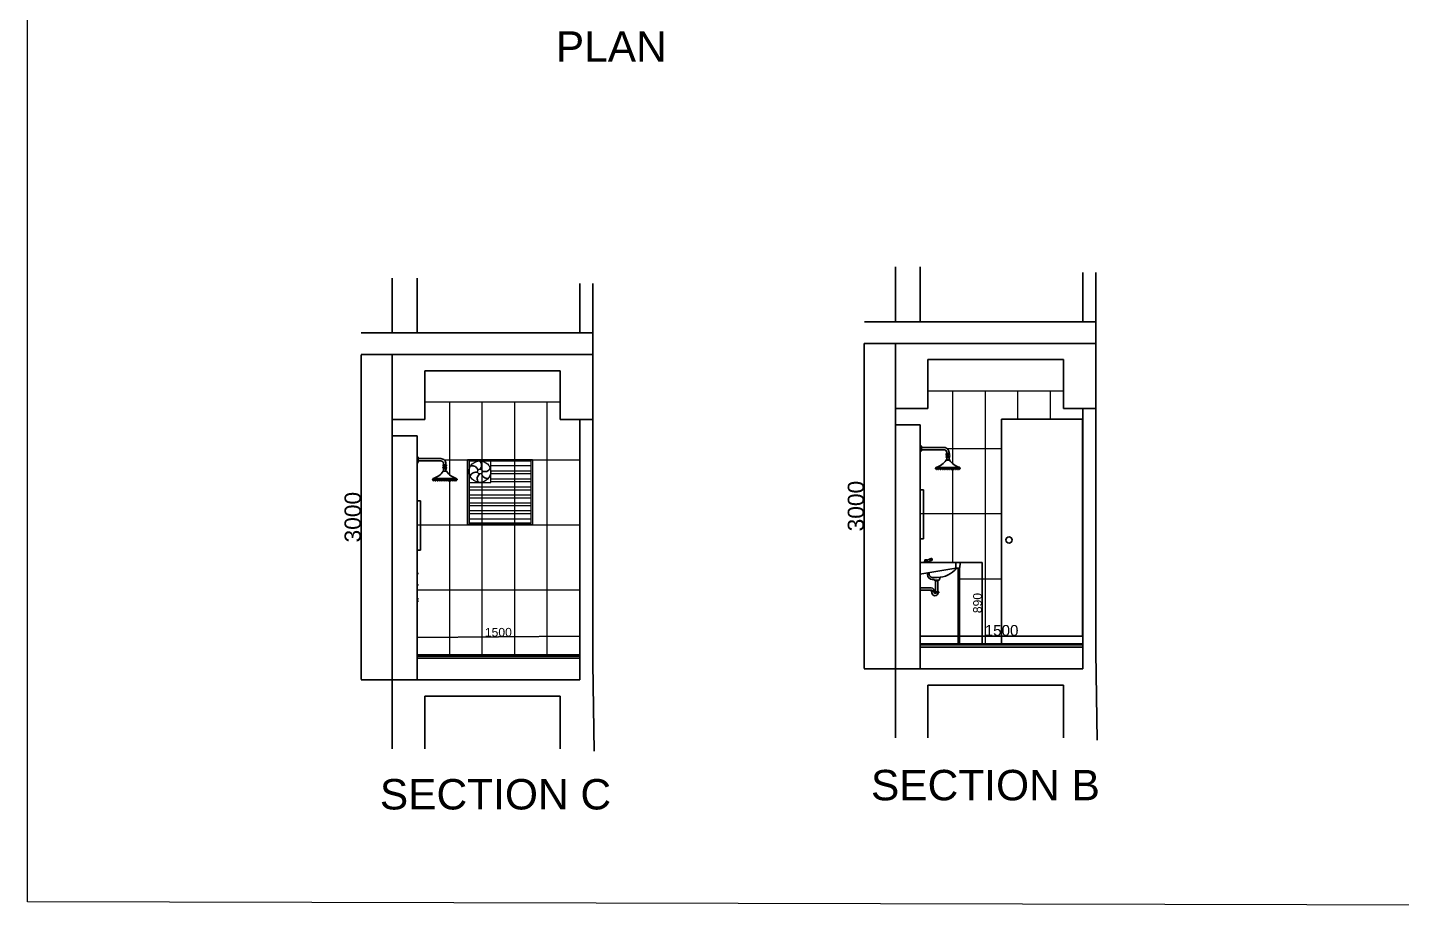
# Model space of a CAD drawing. Header units: millimetres. Extents: x -1932176 to 78768, y -1967 to 1266654.
# Drawn here: x -255363 to -242692, y 450731 to 458854 of the extents above; entities that cross this region are included whole.
import ezdxf

# ---------------------------------------------------------------- set-up
doc = ezdxf.new("R2010")
doc.units = ezdxf.units.MM
doc.layers.add('SHEET', color=7, linetype='Continuous', lineweight=13)
doc.styles.get("Standard").update_dxf_attribs({"font": 'arial.ttf'})
doc.dimstyles.new('ISO-25', dxfattribs={"dimtxt": 150, "dimasz": 2.5, "dimexe": 1.25, "dimexo": 0.625, "dimtad": 1, "dimtxsty": 'Standard', "dimcen": 2.5, "dimadec": 0, "dimazin": 0, "dimtfac": 1, "dimtmove": 0, "dimatfit": 3, "dimfxl": 1, "dimarcsym": 0})

# ---------------------------------------------------------------- blocks, each defined once
blk = doc.blocks.new('lavabo19')
for p, q in [((0, 350), (-478, 350)), ((-431, 350), (-431, 278)), ((-128, 403), (-134, 387)), ((-134, 387), (-72, 350)), ((-68, 378), (-128, 403)), ((-66, 384), (-72, 350)), ((-42, 384), (-66, 384)), ((-59, 384), (-62, 350)), ((-49, 384), (-46, 351)), ((-36, 351), (-42, 384)), ((-488, 339), (-481, 286)), ((-471, 278), (-431, 278)), ((-431, 278), (0, 206)), ((-96, 222), (-96, 197)), ((-72, 218), (-72, 197)), ((-232, 161), (-221, 127)), ((-221, 127), (-161, 127)), ((-214, 127), (-214, 118)), ((-214, 118), (-181, 118)), ((-206, 127), (-206, -34)), ((-168, 118), (-201, 118)), ((-134, 158), (-197, 158)), ((-177, 127), (-177, -34)), ((-168, 127), (-168, 118)), ((-161, 127), (-159, 135)), ((-134, 134), (-159, 134)), ((-120, 29), (0, 29)), ((-120, 0), (0, 0)), ((-216, -24), (-168, -24)), ((-216, -34), (-216, -24)), ((-168, -34), (-216, -34)), ((-168, -24), (-168, -34)), ((-167, -9), (-120, -9)), ((-167, -19), (-167, -9)), ((-120, -19), (-167, -19)), ((-158, -34), (-158, -10)), ((-129, -34), (-129, -10)), ((-120, -9), (-120, -19))]:
    blk.add_line(p, q)
for centre, radius, start, end in [((-478, 340), 9.59, 90, 187.5946), ((-125, 383), 9.71, 156.5196, 319.2681), ((-471, 288), 9.59, 187.5946, 270), ((-197, 468), 309, 217.7795, 269.9538), ((-134, 197), 62.3, 270, 0), ((-134, 197), 38.4, 270, 0), ((-120, -10), 38.4, 90, 180), ((-120, -10), 9.59, 90, 180), ((-168, -34), 38.4, 180, 0), ((-168, -34), 9.59, 180, 0)]:
    blk.add_arc(centre, radius, start, end)
blk = doc.blocks.new('PP3UU (side view)')
at = {"color": 0}
for p, q in [((0, 30), (0, -30)), ((0, 30), (3, 30)), ((4, -27), (4, 27)), ((10, 22), (10, 0)), ((10, 10), (219, 10)), ((10, -22), (10, 0)), ((0, -30), (3, -30)), ((10, -11), (219, -11)), ((270, -107), (239, -107)), ((240, -46), (269, -46)), ((240, -46), (240, -57)), ((240, -57), (269, -57)), ((269, -64), (240, -64)), ((268, -105), (241, -105)), ((241, -105), (241, -107)), ((267, -82), (242, -82)), ((242, -82), (242, -83)), ((267, -83), (242, -83)), ((244, -46), (244, -36)), ((250, -57), (252, -62)), ((252, -62), (257, -62)), ((259, -57), (257, -62)), ((265, -46), (265, -36)), ((267, -82), (267, -83)), ((268, -105), (268, -107)), ((269, -46), (269, -57)), ((139, -186), (369, -186)), ((143, -180), (254, -180)), ((146, -186), (146, -188)), ((146, -188), (159, -188)), ((148, -173), (361, -173)), ((150, -194), (148, -188)), ((152, -194), (150, -194)), ((152, -194), (155, -194)), ((155, -194), (157, -188)), ((159, -186), (159, -188)), ((163, -186), (163, -188)), ((163, -188), (176, -188)), ((167, -194), (165, -188)), ((169, -194), (167, -194)), ((169, -194), (172, -194)), ((172, -194), (174, -188)), ((176, -186), (176, -188)), ((180, -186), (180, -188)), ((180, -188), (193, -188)), ((184, -194), (182, -188)), ((186, -194), (184, -194)), ((186, -194), (189, -194)), ((189, -194), (191, -188)), ((193, -186), (193, -188)), ((197, -186), (197, -188)), ((197, -188), (210, -188)), ((201, -194), (199, -188)), ((203, -194), (201, -194)), ((203, -194), (206, -194)), ((206, -194), (208, -188)), ((210, -186), (210, -188)), ((214, -186), (214, -188)), ((214, -188), (227, -188)), ((218, -194), (216, -188)), ((220, -194), (218, -194)), ((220, -194), (223, -194)), ((223, -194), (225, -188)), ((227, -186), (227, -188)), ((231, -186), (231, -188)), ((231, -188), (244, -188)), ((235, -194), (233, -188)), ((237, -194), (235, -194)), ((237, -194), (240, -194)), ((240, -194), (242, -188)), ((244, -186), (244, -188)), ((248, -186), (248, -188)), ((248, -188), (261, -188)), ((252, -194), (250, -188)), ((254, -194), (252, -194)), ((254, -194), (257, -194)), ((366, -180), (254, -180)), ((257, -194), (259, -188)), ((261, -186), (261, -188)), ((265, -186), (265, -188)), ((278, -188), (265, -188)), ((269, -194), (267, -188)), ((272, -194), (269, -194)), ((272, -194), (275, -194)), ((275, -194), (276, -188)), ((278, -186), (278, -188)), ((282, -186), (282, -188)), ((295, -188), (282, -188)), ((286, -194), (284, -188)), ((289, -194), (286, -194)), ((289, -194), (292, -194)), ((292, -194), (293, -188)), ((295, -186), (295, -188)), ((299, -186), (299, -188)), ((312, -188), (299, -188)), ((303, -194), (301, -188)), ((306, -194), (303, -194)), ((306, -194), (309, -194)), ((309, -194), (310, -188)), ((312, -186), (312, -188)), ((316, -186), (316, -188)), ((329, -188), (316, -188)), ((320, -194), (318, -188)), ((323, -194), (320, -194)), ((323, -194), (326, -194)), ((326, -194), (327, -188)), ((329, -186), (329, -188)), ((333, -186), (333, -188)), ((346, -188), (333, -188)), ((337, -194), (335, -188)), ((340, -194), (337, -194)), ((340, -194), (343, -194)), ((343, -194), (344, -188)), ((346, -186), (346, -188)), ((350, -186), (350, -188)), ((363, -188), (350, -188)), ((354, -194), (352, -188)), ((357, -194), (354, -194)), ((357, -194), (360, -194)), ((360, -194), (361, -188)), ((363, -186), (363, -188))]:
    blk.add_line(p, q, dxfattribs=at)
for centre, radius, start, end in [((2, 27), 2.41, 358.0282, 62.0821), ((-2, 15), 13.8, 28.3436, 64.2104), ((219, -36), 46, 359.0214, 89.994), ((2, -27), 2.41, 297.9179, 1.9718), ((-2, -15), 13.8, 295.7896, 331.6564), ((109, -22), 155, 284.6186, 327.0495), ((219, -36), 25, 0, 90), ((251, -72), 13.3, 143.2974, 229.383), ((219, -93), 25, 331.504, 23.701), ((252, -67), 4.8, 92.5034, 143.2201), ((257, -67), 4.8, 36.7799, 87.4966), ((290, -93), 25, 156.299, 208.496), ((258, -72), 13.3, 310.617, 36.7026), ((400, -22), 155, 212.9505, 255.3814), ((145, -185), 5.7, 110.748, 186.7349), ((150, -179), 6.87, 108.2495, 184.0084), ((359, -179), 6.87, 355.9916, 71.7505), ((364, -185), 5.7, 353.2651, 69.252)]:
    blk.add_arc(centre, radius, start, end, dxfattribs=at)
blk.add_ellipse((254, -74), major_axis=(8.78, 0), ratio=0.779002, dxfattribs=at)
blk = doc.blocks.new('*D589')
at = {"color": 0, "lineweight": -2, "ltscale": 30, "transparency": 16777216}
for p, q in [((-247361, 455941), (-247647, 455941)), ((-247646, 455939), (-247646, 452944)), ((-247361, 452941), (-247647, 452941))]:
    blk.add_line(p, q, dxfattribs=at)
at = {"color": 0, "ltscale": 30, "transparency": 16777216}
for points in [[(-247646, 455939), (-247645, 455939), (-247646, 455941)], [(-247646, 452944), (-247645, 452944), (-247646, 452941)]]:
    blk.add_solid(points, dxfattribs=at)
at = {"layer": 'Defpoints', "color": 0, "ltscale": 30, "transparency": 16777216}
for p in [(-247360, 455941), (-247646, 452941), (-247360, 452941)]:
    blk.add_point(p, dxfattribs=at)
at = {"color": 0, "ltscale": 30, "transparency": 16777216, "insert": (-247723, 454441), "char_height": 150, "attachment_point": 5, "rotation": 90}
blk.add_mtext('3000', dxfattribs=at)
blk = doc.blocks.new('*D588')
at = {"color": 0, "lineweight": -2, "ltscale": 30, "transparency": 16777216}
for p, q in [((-247130, 453172), (-247130, 453244)), ((-247127, 453242), (-245632, 453242)), ((-245630, 453162), (-245630, 453244))]:
    blk.add_line(p, q, dxfattribs=at)
at = {"color": 0, "ltscale": 30, "transparency": 16777216}
for points in [[(-247127, 453243), (-247127, 453242), (-247130, 453242)], [(-245632, 453243), (-245632, 453242), (-245630, 453242)]]:
    blk.add_solid(points, dxfattribs=at)
at = {"layer": 'Defpoints', "color": 0, "ltscale": 30, "transparency": 16777216}
for p in [(-247130, 453171), (-245630, 453242), (-245630, 453161)]:
    blk.add_point(p, dxfattribs=at)
at = {"color": 0, "ltscale": 30, "transparency": 16777216, "insert": (-246380, 453294), "char_height": 100, "attachment_point": 5}
blk.add_mtext('1500', dxfattribs=at)
blk = doc.blocks.new('*D587')
at = {"color": 0, "lineweight": -2, "ltscale": 30, "transparency": 16777216}
for p, q in [((-246768, 453922), (-246559, 453922)), ((-246560, 453174), (-246560, 453920)), ((-246768, 453171), (-246559, 453171))]:
    blk.add_line(p, q, dxfattribs=at)
at = {"color": 0, "ltscale": 30, "transparency": 16777216}
for points in [[(-246560, 453920), (-246560, 453920), (-246560, 453922)], [(-246560, 453174), (-246560, 453174), (-246560, 453171)]]:
    blk.add_solid(points, dxfattribs=at)
at = {"layer": 'Defpoints', "color": 0, "ltscale": 30, "transparency": 16777216}
for p in [(-246769, 453922), (-246560, 453922), (-246769, 453171)]:
    blk.add_point(p, dxfattribs=at)
at = {"color": 0, "ltscale": 30, "transparency": 16777216, "insert": (-246602, 453547), "char_height": 80, "attachment_point": 5, "rotation": 90}
blk.add_mtext('890', dxfattribs=at)
blk = doc.blocks.new('*D590')
at = {"color": 0, "lineweight": -2, "ltscale": 30, "transparency": 16777216}
for p, q in [((-252000, 455839), (-252287, 455839)), ((-252285, 455836), (-252285, 452841)), ((-252000, 452839), (-252287, 452839))]:
    blk.add_line(p, q, dxfattribs=at)
at = {"color": 0, "ltscale": 30, "transparency": 16777216}
for points in [[(-252286, 455836), (-252285, 455836), (-252285, 455839)], [(-252286, 452841), (-252285, 452841), (-252285, 452839)]]:
    blk.add_solid(points, dxfattribs=at)
at = {"layer": 'Defpoints', "color": 0, "ltscale": 30, "transparency": 16777216}
for p in [(-251999, 455839), (-252285, 452839), (-251999, 452839)]:
    blk.add_point(p, dxfattribs=at)
at = {"color": 0, "ltscale": 30, "transparency": 16777216, "insert": (-252363, 454339), "char_height": 150, "attachment_point": 5, "rotation": 90}
blk.add_mtext('3000', dxfattribs=at)
blk = doc.blocks.new('*U591')
blk.add_arc((60, 138), 54.9, 224.5391, 315.4609)
blk = doc.blocks.new('*U592')
at = {"color": 0, "linetype": 'ByBlock', "lineweight": -2, "transparency": 16777216}
for p, rotation in [((-251138, 454843), 147.6014787172203), ((-251092, 454759), 90), ((-251160, 454664), 18.00739358610133), ((-251234, 454849), 205.2029574344405), ((-251290, 454771), 262.8044361516608), ((-251255, 454682), 320.4059148688811)]:
    blk.add_blockref('*U591', p, dxfattribs=dict(at, rotation=rotation))
blk = doc.blocks.new('*D648')
at = {"color": 0, "lineweight": -2, "ltscale": 30, "transparency": 16777216}
for p, q in [((-251769, 453059), (-251771, 453232)), ((-251768, 453231), (-250273, 453241)), ((-250269, 453069), (-250271, 453242))]:
    blk.add_line(p, q, dxfattribs=at)
at = {"color": 0, "ltscale": 30, "transparency": 16777216}
for points in [[(-251768, 453231), (-251768, 453230), (-251771, 453231)], [(-250273, 453241), (-250273, 453240), (-250271, 453241)]]:
    blk.add_solid(points, dxfattribs=at)
at = {"layer": 'Defpoints', "color": 0, "ltscale": 30, "transparency": 16777216}
for p in [(-250271, 453241), (-251769, 453059), (-250269, 453069)]:
    blk.add_point(p, dxfattribs=at)
at = {"color": 0, "ltscale": 30, "transparency": 16777216, "insert": (-251021, 453277), "char_height": 80, "attachment_point": 5, "rotation": 0.382}
blk.add_mtext('1500', dxfattribs=at)

msp = doc.modelspace()

# ---------------------------------------------------------------- linework, layer by layer
for p, q in [((-247359.94262, 456646.02202), (-247359.94262, 456141.36523)), ((-247129.94262, 456141.36523), (-247129.94262, 456646.02202)), ((-245629.94262, 456596.02202), (-245629.94262, 456141.36523)), ((-245509.94262, 456596.02202), (-245509.94262, 456091.36523)), ((-251999.37828, 456543.42837), (-251999.37828, 456038.77158)), ((-251769.37828, 456038.77158), (-251769.37828, 456543.42837)), ((-250269.37828, 456493.42837), (-250269.37828, 456038.77158)), ((-250149.37828, 456493.42837), (-250149.37828, 455988.77158)), ((-245509.94262, 456141.36523), (-247645.14905, 456141.36523)), ((-245929.92537, 456141.36523), (-247016.76944, 456141.36523)), ((-245509.94262, 456141.36523), (-245509.94262, 453091.36523)), ((-250149.37828, 456038.77158), (-252284.58471, 456038.77158)), ((-250569.36103, 456038.77158), (-251656.20509, 456038.77158)), ((-250149.37828, 456038.77158), (-250149.37828, 452988.77158)), ((-247126.94944, 455941.36523), (-247359.94262, 455941.36523)), ((-247359.94262, 455791.36523), (-247359.94262, 455941.36523)), ((-245509.94262, 455941.36523), (-247126.94944, 455941.36523)), ((-251766.38509, 455838.77158), (-251999.37828, 455838.77158)), ((-251999.37828, 455688.77158), (-251999.37828, 455838.77158)), ((-250149.37828, 455838.77158), (-251766.38509, 455838.77158)), ((-247359.94262, 455791.36523), (-247359.94262, 452941.36523)), ((-245809.92537, 455791.36523), (-247059.94262, 455791.36523)), ((-247059.94262, 455341.36523), (-247059.94262, 455791.36523)), ((-245809.94262, 455341.36523), (-245809.94262, 455791.36523)), ((-245809.92537, 455711.36523), (-245809.92537, 455791.36523)), ((-251999.37828, 455688.77158), (-251999.37828, 452838.77158)), ((-250449.36103, 455688.77158), (-251699.37828, 455688.77158)), ((-251699.37828, 455238.77158), (-251699.37828, 455688.77158)), ((-250449.37828, 455238.77158), (-250449.37828, 455688.77158)), ((-250449.36103, 455608.77158), (-250449.36103, 455688.77158)), ((-247359.94262, 455341.36523), (-247059.94262, 455341.36523)), ((-245509.94262, 455341.36523), (-245809.94262, 455341.36523)), ((-245629.94262, 455341.36523), (-245629.94262, 453091.36523)), ((-251999.37828, 455238.77158), (-251699.37828, 455238.77158)), ((-250149.37828, 455238.77158), (-250449.37828, 455238.77158)), ((-250269.37828, 455238.77158), (-250269.37828, 452988.77158)), ((-247129.94262, 455191.36523), (-247359.94262, 455191.36523)), ((-247129.94262, 455191.36523), (-247129.94262, 452941.36523)), ((-251769.37828, 455088.77158), (-251999.37828, 455088.77158)), ((-251769.37828, 455088.77158), (-251769.37828, 452838.77158)), ((-251191.15242, 454759.03465), (-251191.15242, 454759.03465)), ((-247129.94262, 454591.52214), (-247099.94262, 454591.52214)), ((-247099.94262, 454591.52214), (-247099.94262, 454137.92214)), ((-251769.37828, 454488.92849), (-251739.37828, 454488.92849)), ((-251739.37828, 454488.92849), (-251739.37828, 454035.32849)), ((-251739.37828, 454035.32849), (-251769.37828, 454035.32849)), ((-247099.94262, 454137.92214), (-247129.94262, 454137.92214)), ((-245629.94262, 452941.36523), (-245629.94262, 454062.62165)), ((-250269.37828, 452838.77158), (-250269.37828, 453960.02801)), ((-247117.08076, 453922.05749), (-247129.94262, 453922.05749)), ((-251756.51641, 453819.46384), (-251769.37828, 453819.46384)), ((-247117.08076, 453817.21142), (-247129.94262, 453814.82391)), ((-246779.10918, 453171.36523), (-246779.10918, 453871.36523)), ((-246769.10918, 453171.36523), (-246769.10918, 453871.36523)), ((-251756.51641, 453714.61777), (-251769.37828, 453712.23026)), ((-247117.08076, 453687.90127), (-247129.94262, 453687.90127)), ((-247117.08076, 453666.93206), (-247129.94262, 453666.93206)), ((-251756.51641, 453585.30762), (-251769.37828, 453585.30762)), ((-251756.51641, 453564.33841), (-251769.37828, 453564.33841)), ((-245929.92537, 453171.36523), (-247129.94262, 453171.36523)), ((-245629.94262, 453161.36523), (-247129.94262, 453161.36523)), ((-245629.94262, 453141.36523), (-247129.94262, 453141.36523)), ((-250569.36103, 453068.77158), (-251769.37828, 453068.77158)), ((-250269.37828, 453058.77158), (-251769.37828, 453058.77158)), ((-250269.37828, 453038.77158), (-251769.37828, 453038.77158)), ((-245509.94262, 453091.36523), (-245497.16951, 452282.94558)), ((-250149.37828, 452988.77158), (-250136.60517, 452180.35194)), ((-247359.94262, 452941.36523), (-247359.94262, 452305.55021)), ((-247129.94262, 452941.36523), (-247359.94262, 452941.36523)), ((-247359.94262, 452941.36523), (-247059.94262, 452941.36523)), ((-247126.94944, 452941.36523), (-245629.94262, 452941.36523)), ((-251999.37828, 452838.77158), (-251999.37828, 452202.95656)), ((-251769.37828, 452838.77158), (-251999.37828, 452838.77158)), ((-251999.37828, 452838.77158), (-251699.37828, 452838.77158)), ((-251766.38509, 452838.77158), (-250269.37828, 452838.77158)), ((-247059.94262, 452791.36523), (-245809.94262, 452791.36523)), ((-247059.94262, 452791.36523), (-247059.94262, 452305.55021)), ((-245809.94262, 452791.36523), (-245809.94262, 452305.55021)), ((-251699.37828, 452688.77158), (-250449.37828, 452688.77158)), ((-251699.37828, 452688.77158), (-251699.37828, 452202.95656)), ((-250449.37828, 452688.77158), (-250449.37828, 452202.95656))]:
    msp.add_line(p, q)
at = {"linetype": 'ByBlock', "lineweight": 20}
for p, q in [((-245809.94262, 455501.36523), (-247059.94262, 455501.36523)), ((-250449.37828, 455398.77158), (-251699.37828, 455398.77158))]:
    msp.add_line(p, q, dxfattribs=at)
at = {"linetype": 'ByBlock', "lineweight": 20, "transparency": 33554559}
for p, q in [((-246829.92537, 454830.15146), (-246829.92537, 455501.36523)), ((-246529.92537, 454371.36523), (-246529.92537, 455501.36523)), ((-246229.92537, 455242.82797), (-246229.92537, 455501.36523)), ((-245929.92537, 455242.82797), (-245929.92537, 455501.36523)), ((-251469.36103, 454727.55781), (-251469.36103, 455398.77158)), ((-251169.36103, 454268.77158), (-251169.36103, 455398.77158)), ((-250869.36103, 453068.77158), (-250869.36103, 455398.77158)), ((-250569.36103, 453068.77158), (-250569.36103, 455398.77158)), ((-247129.94262, 454971.36523), (-247119.81649, 454971.36523)), ((-246881.69011, 454971.36523), (-246382.115, 454971.36523)), ((-245632.44262, 454971.36523), (-245629.94262, 454971.36523)), ((-251769.37828, 454868.77158), (-251759.25214, 454868.77158)), ((-251521.12577, 454868.77158), (-250269.37828, 454868.77158)), ((-250271.87828, 454868.77158), (-250269.37828, 454868.77158)), ((-246829.92537, 453922.05749), (-246829.92537, 454785.43909)), ((-251469.36103, 453068.77158), (-251469.36103, 454682.84544)), ((-251769.37828, 454268.77158), (-250271.87828, 454268.77158)), ((-251169.36103, 453068.77158), (-251169.36103, 454268.77158)), ((-250271.87828, 454268.77158), (-250269.37828, 454268.77158)), ((-247129.94262, 454371.36523), (-246381.39087, 454371.36523)), ((-246529.92537, 453171.36523), (-246529.92537, 454371.36523)), ((-245632.44262, 454371.36523), (-245629.94262, 454371.36523)), ((-246769.10918, 453771.36523), (-246380.66675, 453771.36523)), ((-245632.44262, 453771.36523), (-245629.94262, 453771.36523)), ((-251769.37828, 453668.77158), (-250269.37828, 453668.77158)), ((-250271.87828, 453668.77158), (-250269.37828, 453668.77158))]:
    msp.add_line(p, q, dxfattribs=at)
at = {"color": 252, "ltscale": 30}
for p, q in [((-247059.94262, 455341.36523), (-247359.94262, 455341.36523)), ((-251699.37828, 455238.77158), (-251999.37828, 455238.77158)), ((-245632.44262, 453242.82797), (-245632.44262, 455242.82797)), ((-247129.94262, 453171.36523), (-245629.94262, 453171.36523)), ((-245629.94262, 453161.36523), (-245629.94262, 453163.36523)), ((-245629.94262, 453161.36523), (-245629.94262, 453163.36523)), ((-251769.37828, 453068.77158), (-250269.37828, 453068.77158)), ((-250269.37828, 453058.77158), (-250269.37828, 453060.77158)), ((-250269.37828, 453058.77158), (-250269.37828, 453060.77158))]:
    msp.add_line(p, q, dxfattribs=at)
at = {"ltscale": 30}
for p, q in [((-245632.44262, 455242.82797), (-246382.44262, 455242.82797)), ((-246382.44262, 455242.82797), (-246379.94262, 453171.36523))]:
    msp.add_line(p, q, dxfattribs=at)
at = {"linetype": 'Continuous', "lineweight": 18, "ltscale": 50}
for p, q in [((-251305.62096, 454271.50384), (-251305.62096, 454871.50384)), ((-251305.62096, 454859.56678), (-251305.62096, 454271.50384)), ((-251290.62096, 454859.56678), (-250720.62096, 454859.56678)), ((-251290.62096, 454859.56678), (-250720.62096, 454859.56678)), ((-251290.62096, 454859.50385), (-251290.62096, 454639.28159)), ((-251290.62096, 454839.28159), (-251290.62096, 454284.55947)), ((-251090.62096, 454659.56678), (-251090.62096, 454859.56678)), ((-250724.21462, 454812.66266), (-251090.62096, 454812.66266)), ((-250720.62096, 454859.50385), (-250720.62096, 454284.55947)), ((-250705.62096, 454871.50384), (-250705.62096, 454271.50384)), ((-251290.62096, 454659.56678), (-251090.62096, 454659.56678)), ((-251090.62096, 454766.94166), (-250724.21462, 454766.94166)), ((-250724.21462, 454740.16453), (-251090.62096, 454740.16453)), ((-251090.62096, 454693.28388), (-250724.21462, 454693.28388)), ((-250724.21462, 454666.37187), (-251090.62096, 454666.37187)), ((-251290.62096, 454619.26311), (-250724.21462, 454619.26311)), ((-251290.62096, 454592.00789), (-250724.21462, 454592.00789)), ((-251290.62096, 454545.2403), (-250724.21462, 454545.2403)), ((-251290.62096, 454518.37761), (-250724.21462, 454518.37761)), ((-251290.62096, 454471.21704), (-250724.21462, 454471.21704)), ((-251290.62096, 454446.22696), (-250724.21462, 454446.22696)), ((-251290.62096, 454399.0507), (-250724.21462, 454399.0507)), ((-250705.62096, 454271.50384), (-251305.62096, 454271.50384)), ((-250705.62096, 454271.50384), (-251305.62096, 454271.50384)), ((-251290.62096, 454371.45409), (-250724.21462, 454371.45409)), ((-251290.62096, 454325.02812), (-250724.21462, 454325.02812))]:
    msp.add_line(p, q, dxfattribs=at)
at = {"linetype": 'Continuous', "lineweight": 15, "ltscale": 50}
for p, q in [((-251305.62096, 454871.50384), (-250705.62096, 454871.50384)), ((-250720.62096, 454284.55947), (-251290.74288, 454284.55947))]:
    msp.add_line(p, q, dxfattribs=at)
at = {"linetype": 'Continuous', "lineweight": 18, "ltscale": 50}
for radius in [99.46929, 21.2238]:
    msp.add_circle((-251191.15242, 454759.03465), radius, dxfattribs=at)
at = {"color": 252, "ltscale": 30}
msp.add_circle((-246311.62969, 454128.56223), 28.79304, dxfattribs=at)
at = {"layer": 'SHEET'}
msp.add_lwpolyline([(-255363.31598, 468978.19486), (-229145.21336, 468916.9658), (-229145.21336, 450730.57753), (-255363.31598, 450791.8066)], close=True, dxfattribs=at)

# ---------------------------------------------------------------- block references
for name, p in [('PP3UU (side view)', (-247129.94262, 454971.36523)), ('PP3UU (side view)', (-251769.37828, 454868.77158)), ('*U592', (0, 0))]:
    msp.add_blockref(name, p)
at = {"xscale": -0.7290000000000001, "yscale": 0.7290000000000001, "zscale": 0.7290000000000001}
msp.add_blockref('lavabo19', (-247117.08076, 453666.93206), dxfattribs=at)

# ---------------------------------------------------------------- texts
for s, p in [('PLAN', (-250491.17624, 458537.92286)), ('SECTION B', (-247584.88541, 451728.42856)), ('SECTION C', (-252113.88935, 451643.92221))]:
    msp.add_text(s, height=280.454308).set_placement(p)

# ---------------------------------------------------------------- dimensions: what is measured, and where the dimension line sits
at = {"ltscale": 30}
for base, p1, p2, picture, middle in [((-247645.82755, 452941.36523), (-247359.94262, 455941.36523), (-247359.94262, 452941.36523), '*D589', (-247723.08965, 454441.36523)), ((-252285.2632, 452838.77158), (-251999.37828, 455838.77158), (-251999.37828, 452838.77158), '*D590', (-252362.52531, 454338.77158))]:
    dim = msp.add_linear_dim(base=base, p1=p1, p2=p2, angle=90, dimstyle='ISO-25', dxfattribs=at)
    dim.commit()
    dim.dimension.update_dxf_attribs({"geometry": picture, "text_midpoint": middle})
at = {"color": 252, "ltscale": 30}
dim = msp.add_linear_dim(base=(-246560.06404, 453922.05749), p1=(-246769.10918, 453171.36523), p2=(-246768.58279, 453922.05749), angle=90, text='890', dimstyle='ISO-25', override={"dimtxt": 80}, dxfattribs=at)
dim.commit()
dim.dimension.update_dxf_attribs({"geometry": '*D587', "text_midpoint": (-246601.53488, 453546.71136)})
dim = msp.add_aligned_dim(p1=(-251769.37828, 453058.77158), p2=(-250269.37828, 453068.77158), distance=171.82726, text='1500', dimstyle='ISO-25', override={"dimtxt": 80}, dxfattribs=at)
dim.commit()
dim.dimension.update_dxf_attribs({"geometry": '*D648', "text_midpoint": (-251020.80023, 453277.06494)})
dim = msp.add_linear_dim(base=(-245629.94262, 453242.4113), p1=(-247129.94262, 453171.36523), p2=(-245629.94262, 453161.36523), dimstyle='ISO-25', override={"dimtxt": 100}, dxfattribs=at)
dim.commit()
dim.dimension.update_dxf_attribs({"geometry": '*D588', "text_midpoint": (-246379.94262, 453294.0936)})

doc.saveas('drawing.dxf')
